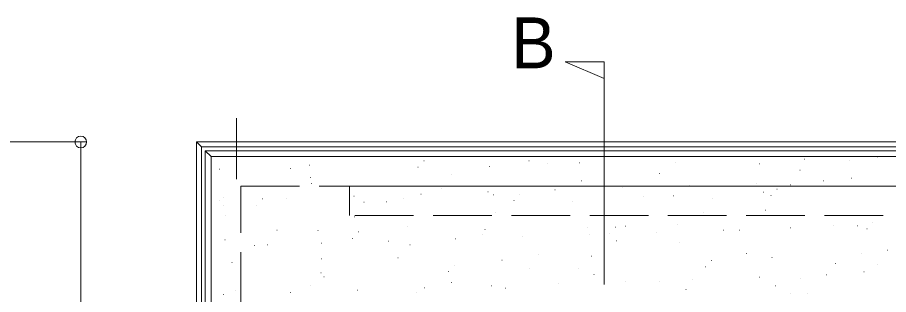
# Model space of a CAD drawing. Units: millimetres, scale not verified. Extents: x -1206 to 1200, y -831 to 831.
# Drawn here: x -328.3 to 116.8, y 256.6 to 398.4 of the extents above; entities that cross this region are included whole.
import ezdxf
from ezdxf.enums import TextEntityAlignment as Align

# ---------------------------------------------------------------- set-up
doc = ezdxf.new("R2010")
doc.units = ezdxf.units.MM
doc.header["$LTSCALE"] = 10
doc.linetypes.add('DASHED3', pattern=[4, 3, -1])
doc.linetypes.add('LONG_DOUBLE_CHAIN', pattern=[21.8, 18, -1, 0.6, -0.6, 0.6, -1])
for name, color, linetype, lineweight in [('0-0_1C', 3, 'Continuous', 9), ('0-1_0', 3, 'Continuous', 9), ('0-3_sunpou', 1, 'Continuous', 9), ('0-5_形材', 4, 'Continuous', 9), ('0-7_center', 5, 'Continuous', 9), ('0-9_SUNPO', 1, 'Continuous', 9)]:
    doc.layers.add(name, color=color, linetype=linetype, lineweight=lineweight)
doc.layers.add('0-E_moji', color=2, linetype='Continuous')
doc.styles.add('ＭＳ Ｐゴシック', font='')
doc.styles.get('ＭＳ Ｐゴシック').set_extended_font_data('MS PGothic')

# ---------------------------------------------------------------- blocks, each defined once
blk = doc.blocks.new('_ORIGIN')
at = {"layer": '0-1_0', "color": 1}
blk.add_line((0, 0), (-10, 0), dxfattribs=at)
blk.add_circle((0, 0), 5, dxfattribs=at)

msp = doc.modelspace()

# ---------------------------------------------------------------- linework, layer by layer
at = {"layer": '0-0_1C'}
for p, q in [((672.2, 334.67), (-236.8, 334.67)), ((-234.3, 332.17), (-236.8, 334.67)), ((-234.3, -571.83), (-234.3, 332.17)), ((669.7, 332.17), (-234.3, 332.17)), ((667.7, 330.17), (-232.3, 330.17)), ((-232.3, -569.83), (-232.3, 330.17)), ((-229.3, 327.17), (-232.3, 330.17)), ((664.7, 327.17), (-229.3, 327.17)), ((-229.3, -566.83), (-229.3, 327.17))]:
    msp.add_line(p, q, dxfattribs=at)
msp.add_lwpolyline([(672.2, -574.33), (-236.8, -574.33), (-236.8, 334.67)], dxfattribs=at)
at = {"layer": '0-1_0'}
for p, q in [((-225.8, 327.17), (-225.7, 327.17)), ((-207.08, 327.17), (-206.98, 327.17)), ((-207.08, 327.17), (-206.98, 327.17)), ((-179.77, 327.17), (-179.67, 327.17)), ((-179.77, 327.17), (-179.67, 327.17)), ((-171.96, 327.17), (-171.86, 327.17)), ((-171.96, 327.17), (-171.86, 327.17)), ((-136.85, 327.17), (-136.75, 327.17)), ((-136.85, 327.17), (-136.75, 327.17)), ((-136.38, 327.17), (-136.28, 327.17)), ((-133.73, 327.17), (-133.63, 327.17)), ((-120.64, 325.07), (-120.54, 325.07)), ((-118.72, 327.17), (-118.62, 327.17)), ((-101.73, 327.17), (-101.63, 327.17)), ((-101.73, 327.17), (-101.63, 327.17)), ((-101, 327.17), (-100.9, 327.17)), ((-87.7, 327.17), (-87.6, 327.17)), ((-66.96, 325.07), (-66.86, 325.07)), ((-66.61, 327.17), (-66.51, 327.17)), ((-66.61, 327.17), (-66.51, 327.17)), ((-65.63, 327.17), (-65.53, 327.17)), ((-65.63, 327.17), (-65.53, 327.17)), ((-41.66, 327.17), (-41.56, 327.17)), ((-41.66, 327.17), (-41.56, 327.17)), ((-31.49, 327.17), (-31.39, 327.17)), ((-31.49, 327.17), (-31.39, 327.17)), ((3.63, 327.17), (3.73, 327.17)), ((3.63, 327.17), (3.73, 327.17)), ((4.37, 327.17), (4.47, 327.17)), ((10.45, 327.17), (10.55, 327.17)), ((10.45, 327.17), (10.55, 327.17)), ((38.75, 327.17), (38.85, 327.17)), ((38.75, 327.17), (38.85, 327.17)), ((40.5, 327.17), (40.6, 327.17)), ((50.41, 327.17), (50.51, 327.17)), ((73.86, 327.17), (73.96, 327.17)), ((73.86, 327.17), (73.96, 327.17)), ((73.92, 325.96), (74.02, 325.96)), ((75.87, 327.17), (75.97, 327.17)), ((96.44, 327.17), (96.54, 327.17)), ((96.44, 327.17), (96.54, 327.17)), ((96.67, 325.4), (96.77, 325.4)), ((108.98, 327.17), (109.08, 327.17)), ((108.98, 327.17), (109.08, 327.17)), ((111.23, 327.14), (111.33, 327.14)), ((111.25, 327.17), (111.35, 327.17)), ((111.25, 327.17), (111.35, 327.17)), ((-224.97, 320.82), (-224.87, 320.82)), ((-188.86, 321.1), (-188.76, 321.1)), ((-179.19, 322.76), (-179.09, 322.76)), ((-123.64, 321.79), (-123.54, 321.79)), ((-87.04, 322.14), (-86.94, 322.14)), ((-57.47, 323.53), (-57.37, 323.53)), ((-41.26, 324.08), (-41.16, 324.08)), ((7.75, 324.22), (7.85, 324.22)), ((50.9, 323.46), (51, 323.46)), ((-178.56, 316.48), (-178.46, 316.48)), ((-106.71, 318.21), (-106.61, 318.21)), ((-0.37, 318.55), (-0.27, 318.55)), ((71.48, 320.28), (71.58, 320.28)), ((97.89, 316.14), (97.99, 316.14)), ((-177.97, 313.5), (-177.87, 313.5)), ((-40.04, 314.82), (-39.94, 314.82)), ((14.89, 312.49), (14.99, 312.49)), ((49.15, 313.61), (49.25, 313.61)), ((66.71, 312.78), (66.81, 312.78)), ((83.41, 314.73), (83.51, 314.73)), ((-229.3, 310.36), (-229.2, 310.36)), ((-229.3, 310.36), (-229.2, 310.36)), ((-122.15, 308.01), (-122.05, 308.01)), ((-111.49, 310.71), (-111.39, 310.71)), ((-87.89, 309.13), (-87.79, 309.13)), ((-85.13, 307.68), (-85.03, 307.68)), ((-71.64, 308.06), (-71.54, 308.06)), ((-53.63, 310.25), (-53.53, 310.25)), ((-19.37, 311.37), (-19.27, 311.37)), ((52.8, 309), (52.9, 309)), ((56.75, 307.22), (56.85, 307.22)), ((59.75, 310.49), (59.85, 310.49)), ((-224.92, 304.65), (-224.82, 304.65)), ((-223.07, 306.36), (-222.97, 306.36)), ((-203.03, 305.63), (-202.93, 305.63)), ((-190.67, 305.77), (-190.57, 305.77)), ((-156.41, 306.89), (-156.31, 306.89)), ((-151.23, 303.85), (-151.13, 303.85)), ((-139.86, 304.1), (-139.76, 304.1)), ((-130.91, 305.74), (-130.81, 305.74)), ((-74.64, 304.79), (-74.54, 304.79)), ((-44.89, 304.19), (-44.79, 304.19)), ((-8.47, 306.53), (-8.37, 306.53)), ((7.02, 307.06), (7.12, 307.06)), ((26.96, 305.92), (27.06, 305.92)), ((-223.08, 302.12), (-222.98, 302.12)), ((-206.03, 302.36), (-205.93, 302.36)), ((-83.92, 298.43), (-83.82, 298.43)), ((22.18, 298.42), (22.28, 298.42)), ((54.02, 299.75), (54.12, 299.75)), ((-221.85, 297.11), (-221.75, 297.11)), ((-156.01, 296.35), (-155.91, 296.35)), ((-195.75, 289.49), (-195.65, 289.49)), ((-174.79, 289.35), (-174.69, 289.35)), ((-129.01, 291.29), (-128.91, 291.29)), ((-89.41, 289.83), (-89.31, 289.83)), ((-36.86, 290.67), (-36.76, 290.67)), ((-22.64, 291.06), (-22.54, 291.06)), ((-17.56, 291.56), (-17.46, 291.56)), ((8.92, 292.61), (9.02, 292.61)), ((32.48, 289.57), (32.58, 289.57)), ((40.53, 289.52), (40.63, 289.52)), ((66.74, 290.69), (66.84, 290.69)), ((88.78, 291.9), (88.88, 291.9)), ((100.99, 291.81), (101.09, 291.81)), ((101.07, 291.99), (101.17, 291.99)), ((105.75, 290.21), (105.85, 290.21)), ((108.75, 293.49), (108.85, 293.49)), ((-157.04, 285.35), (-156.94, 285.35)), ((-154.03, 288.63), (-153.93, 288.63)), ((-104.56, 285.09), (-104.46, 285.09)), ((-90.86, 287.09), (-90.76, 287.09)), ((-70.3, 286.21), (-70.2, 286.21)), ((-36.04, 287.33), (-35.94, 287.33)), ((-25.64, 287.78), (-25.54, 287.78)), ((-1.78, 288.45), (-1.68, 288.45)), ((-222.25, 284.66), (-222.15, 284.66)), ((-207.34, 281.73), (-207.24, 281.73)), ((-200.53, 281.99), (-200.43, 281.99)), ((-173.08, 282.85), (-172.98, 282.85)), ((-138.82, 283.97), (-138.72, 283.97)), ((-127.79, 282.04), (-127.69, 282.04)), ((-22.34, 284.06), (-22.24, 284.06)), ((10.14, 283.35), (10.24, 283.35)), ((-62.09, 277.2), (-61.99, 277.2)), ((-34.96, 276.22), (-34.86, 276.22)), ((44.26, 277.54), (44.36, 277.54)), ((102.98, 277.54), (103.08, 277.54)), ((116.11, 279.27), (116.21, 279.27)), ((-218.67, 272.96), (-218.57, 272.96)), ((-172.89, 274.9), (-172.79, 274.9)), ((-133.94, 275.47), (-133.84, 275.47)), ((-105.03, 271.62), (-104.93, 271.62)), ((-80.74, 274.28), (-80.64, 274.28)), ((26.36, 274.05), (26.46, 274.05)), ((57.2, 275.6), (57.3, 275.6)), ((89.53, 272.51), (89.63, 272.51)), ((111.33, 271.77), (111.43, 271.77)), ((-173.25, 267.65), (-173.15, 267.65)), ((-108.04, 268.34), (-107.94, 268.34)), ((-66.86, 269.7), (-66.76, 269.7)), ((-41.86, 270.08), (-41.76, 270.08)), ((23.35, 270.77), (23.45, 270.77)), ((104.19, 268.28), (104.29, 268.28)), ((-229.3, 264.59), (-229.2, 264.59)), ((-171.67, 265.64), (-171.57, 265.64)), ((-106.61, 262.84), (-106.51, 262.84)), ((-33.74, 266.96), (-33.64, 266.96)), ((-17.64, 263.35), (-17.54, 263.35)), ((-0.27, 263.18), (-0.17, 263.18)), ((16.62, 264.47), (16.72, 264.47)), ((50.88, 265.59), (50.98, 265.59)), ((71.58, 264.91), (71.68, 264.91)), ((85.14, 266.71), (85.24, 266.71)), ((-216.76, 258.5), (-216.66, 258.5)), ((-178.46, 261.11), (-178.36, 261.11)), ((-154.68, 258.87), (-154.58, 258.87)), ((-120.42, 259.99), (-120.32, 259.99)), ((-86.16, 261.11), (-86.06, 261.11)), ((-78.83, 259.82), (-78.73, 259.82)), ((-51.9, 262.23), (-51.8, 262.23)), ((13.32, 259.2), (13.42, 259.2)), ((59.1, 261.14), (59.2, 261.14)), ((-223.19, 256.63), (-223.09, 256.63)), ((-188.94, 257.75), (-188.84, 257.75)), ((-124.61, 257.89), (-124.51, 257.89)), ((66.81, 257.41), (66.91, 257.41)), ((75.35, 257.04), (75.45, 257.04))]:
    msp.add_line(p, q, dxfattribs=at)
msp.add_lwpolyline([(-229.3, -119.83), (603.72, -134.88), (603.7, -104.79), (664.7, -99.63), (664.7, 327.17), (-229.3, 327.17)], close=True, dxfattribs=at)
at = {"layer": '0-3_sunpou', "color": 2, "linetype": 'LONG_DOUBLE_CHAIN'}
msp.add_lwpolyline([(-28.41, -610.23), (-28.41, 375.64), (-48.5, 375.64), (-28.41, 367.16)], dxfattribs=at)
at = {"layer": '0-5_形材', "linetype": 'DASHED3'}
for points in [[(-214.2, 312.07), (649.6, 312.07), (649.6, -551.73), (-214.2, -551.73)], [(-158.7, 312.07), (594.1, 312.07), (594.1, 297.07), (-158.7, 297.07)]]:
    msp.add_lwpolyline(points, close=True, dxfattribs=at)
at = {"layer": '0-7_center'}
msp.add_line((-216.3, 346.77), (-216.3, 315.6), dxfattribs=at)
msp.add_line((-216.3, 346.77), (-216.3, 315.6), dxfattribs=at)
msp.add_line((-216.3, 346.77), (-216.3, 315.6), dxfattribs=at)
at = {"layer": '0-9_SUNPO'}
for p, q in [((-355.79, 334.67), (-292.95, 334.67)), ((-295.95, 328.67), (-295.95, -568.33))]:
    msp.add_line(p, q, dxfattribs=at)

# ---------------------------------------------------------------- block references
at = {"layer": '0-9_SUNPO', "xscale": 0.6, "yscale": 0.6, "rotation": 90}
msp.add_blockref('_ORIGIN', (-295.95, 334.67), dxfattribs=at)

# ---------------------------------------------------------------- texts
at = {"layer": '0-E_moji', "style": 'ＭＳ Ｐゴシック'}
msp.add_text('B', height=26.03, dxfattribs=at).set_placement((-76.01, 364.56), align=Align.BOTTOM_LEFT)

doc.saveas('drawing.dxf')
